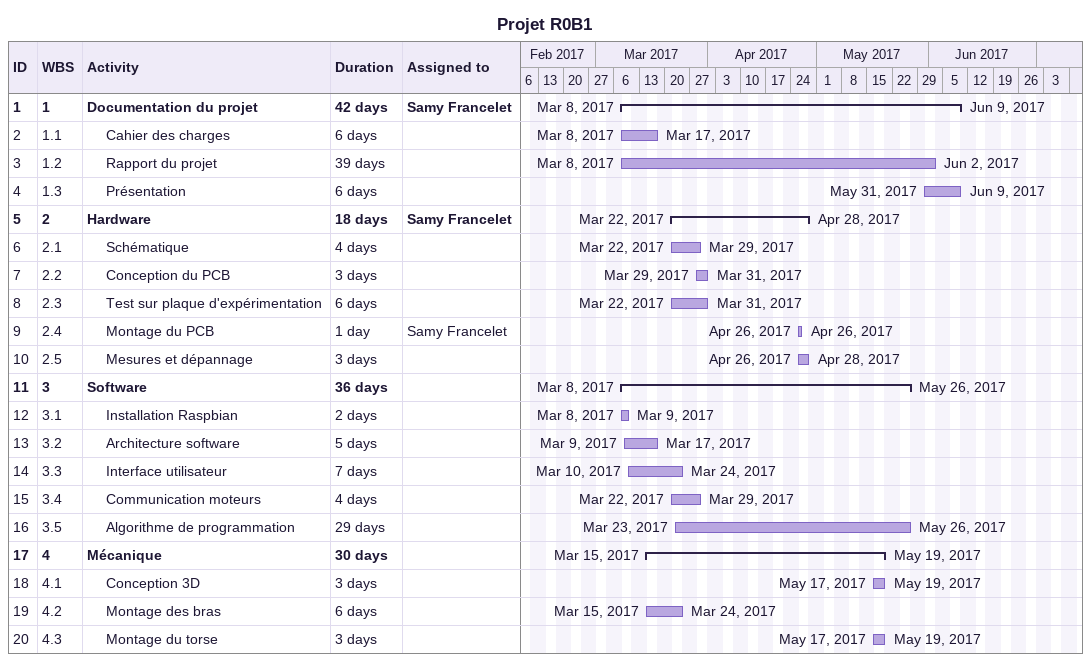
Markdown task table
Projet R0B1

| ID | WBS | Task | Duration | Start | Finish | Resources |
|---|---|---|---|---|---|---|
| 1 | 1 | **Documentation du projet** | 42d | 2017-03-08 | 2017-06-09 | Samy Francelet |
| 2 | 1.1 | Cahier des charges | 6d | 2017-03-08 | 2017-03-17 |  |
| 3 | 1.2 | Rapport du projet | 39d | 2017-03-08 | 2017-06-02 |  |
| 4 | 1.3 | Présentation | 6d | 2017-05-31 | 2017-06-09 |  |
| 5 | 2 | **Hardware** | 18d | 2017-03-22 | 2017-04-28 | Samy Francelet |
| 6 | 2.1 | Schématique | 4d | 2017-03-22 | 2017-03-29 |  |
| 7 | 2.2 | Conception du PCB | 3d | 2017-03-29 | 2017-03-31 |  |
| 8 | 2.3 | Test sur plaque d'expérimentation | 6d | 2017-03-22 | 2017-03-31 |  |
| 9 | 2.4 | Montage du PCB | 1d | 2017-04-26 | 2017-04-26 | Samy Francelet |
| 10 | 2.5 | Mesures et dépannage | 3d | 2017-04-26 | 2017-04-28 |  |
| 11 | 3 | **Software** | 36d | 2017-03-08 | 2017-05-26 |  |
| 12 | 3.1 | Installation Raspbian | 2d | 2017-03-08 | 2017-03-09 |  |
| 13 | 3.2 | Architecture software | 5d | 2017-03-09 | 2017-03-17 |  |
| 14 | 3.3 | Interface utilisateur | 7d | 2017-03-10 | 2017-03-24 |  |
| 15 | 3.4 | Communication moteurs | 4d | 2017-03-22 | 2017-03-29 |  |
| 16 | 3.5 | Algorithme de programmation | 29d | 2017-03-23 | 2017-05-26 |  |
| 17 | 4 | **Mécanique** | 30d | 2017-03-15 | 2017-05-19 |  |
| 18 | 4.1 | Conception 3D | 3d | 2017-05-17 | 2017-05-19 |  |
| 19 | 4.2 | Montage des bras | 6d | 2017-03-15 | 2017-03-24 |  |
| 20 | 4.3 | Montage du torse | 3d | 2017-05-17 | 2017-05-19 |  |
